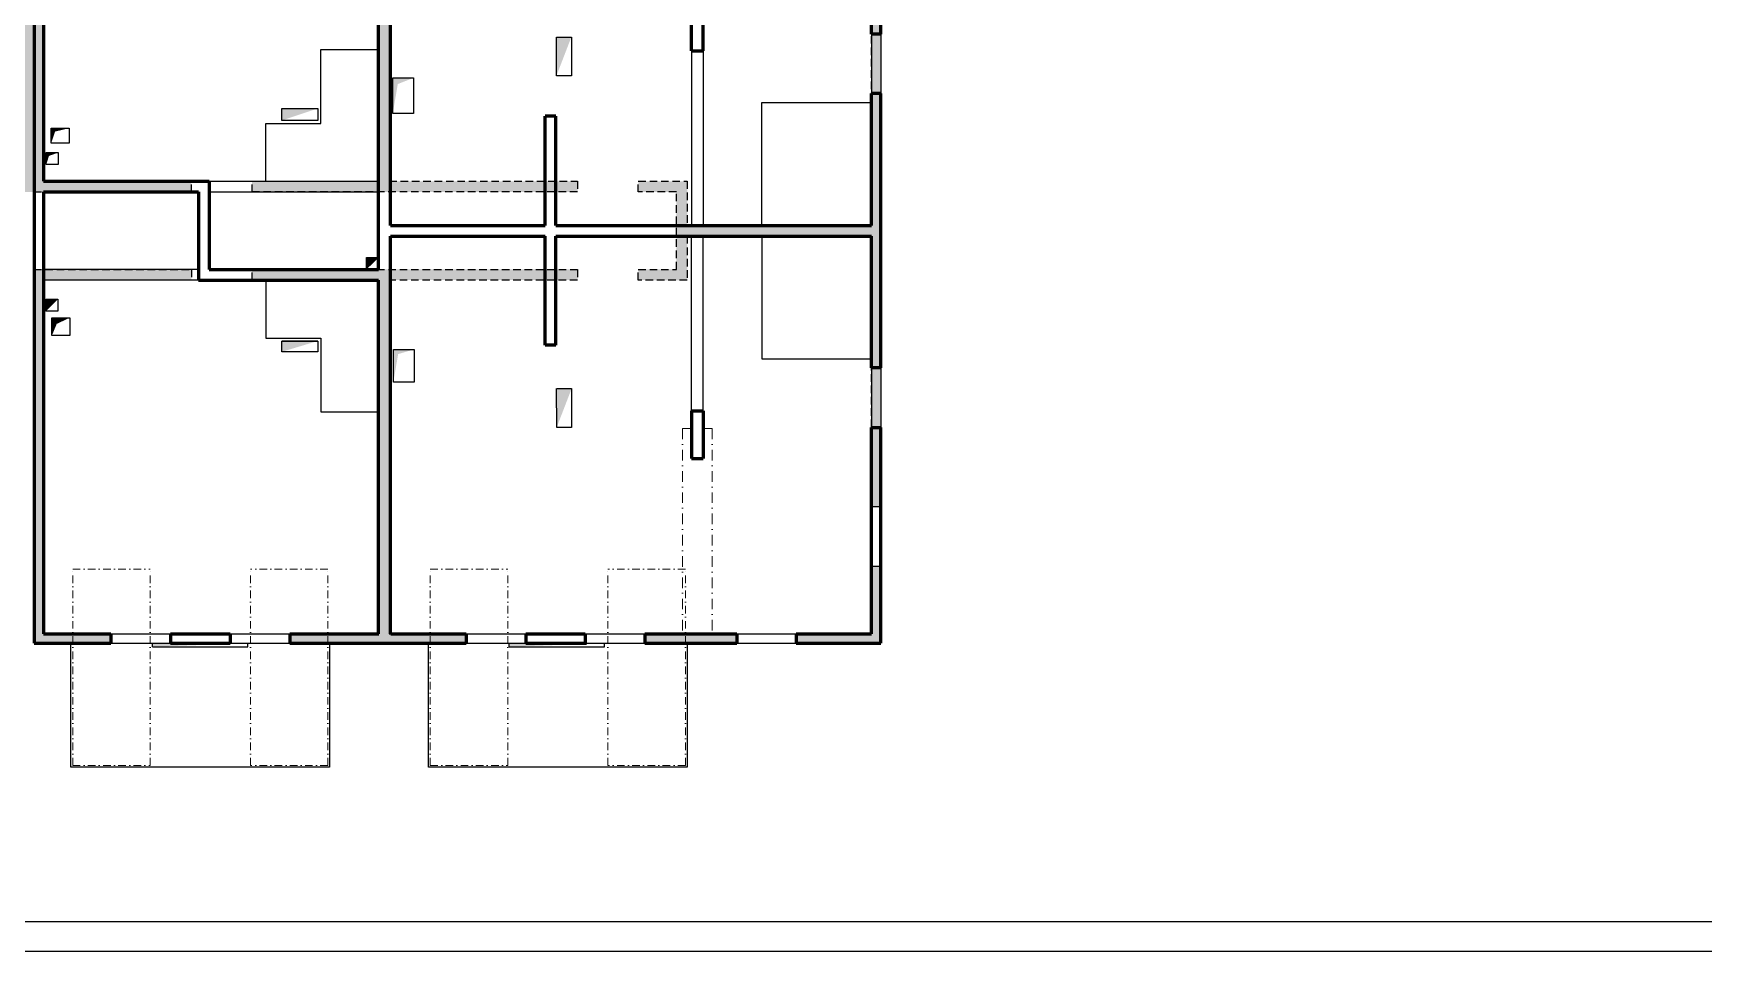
# Model space of a CAD drawing. Header units: millimetres. Extents: x 2049 to 26244, y -43633 to -34245.
# Drawn here: x 21731 to 24533, y -43633 to -42093 of the extents above; entities that cross this region are included whole.
import ezdxf

# ---------------------------------------------------------------- set-up
doc = ezdxf.new("R2010")
doc.units = ezdxf.units.MM
doc.linetypes.add('CACHEX2', pattern=[19.05, 12.7, -6.35])
doc.linetypes.add('TIRETPTX2', pattern=[50.8, 25.4, -12.7, 0, -12.7])
for name, color, linetype in [('01-Cad  2', 1, 'Continuous'), ('01_linteaux', 2, 'Continuous'), ('01_murs_sup', 2, 'CACHEX2'), ('01_resv', 32, 'Continuous')]:
    doc.layers.add(name, color=color, linetype=linetype)
doc.layers.add('01_murs_coup', color=5, linetype='Continuous', lineweight=60)
doc.layers.add('01_tram_axes', color=2, linetype='TIRETPTX2', lineweight=9)
pattern_1 = [(135, (7073.18, 5693.8384), (-11.2253202, 9e-16), [7.9375, -7.9375])]

msp = doc.modelspace()

# ---------------------------------------------------------------- hatches: boundary and pattern name
at = {"layer": '01_murs_sup', "ltscale": 200}
h = msp.add_hatch(dxfattribs=at)
h.set_pattern_fill('DASH', color=256, scale=2.5, angle=135)
h.set_pattern_definition(pattern_1)
h.paths.add_polyline_path([(20541.67, -41890), (20521.71, -41890), (20521.71, -42311), (20541.71, -42311)])
h.paths.add_polyline_path([(21483.67, -41732), (21304.67, -41732), (21304.67, -41748), (21483.67, -41748)], flags=17)
h.paths.add_polyline_path([(21729.67, -41732), (21583.67, -41732), (21583.67, -41748), (21713.67, -41748), (21713.67, -42341), (21057.67, -42341), (21057.67, -42358.95), (21729.67, -42359)])
h.paths.add_polyline_path([(21365.09, -42489.05), (20915.67, -42489.05), (20915.67, -42507), (21133.67, -42507), (21133.67, -43100), (21030.67, -43100), (21030.67, -43116), (21310.67, -43116), (21310.67, -43100), (21151.67, -43100), (21151.67, -42507), (21365.09, -42506.95)])
h.paths.add_polyline_path([(22643.67, -42341), (22327.71, -42341), (22327.63, -41748), (22423.67, -41748), (22423.67, -41732), (22163.67, -41732), (22163.67, -41748), (22309.71, -41748), (22309.71, -42341), (22097.71, -42341), (22097.71, -42359), (22643.67, -42359)])
h = msp.add_hatch(dxfattribs=at)
h.set_pattern_fill('DASH', color=256, scale=2.5, angle=135)
h.set_pattern_definition(pattern_1)
h.paths.add_polyline_path([(21995.71, -42341), (21747.67, -42341), (21747.67, -41748), (21863.67, -41748), (21863.67, -41732), (21731.67, -41732), (21731.67, -42359), (21995.71, -42358.96)])
h.paths.add_polyline_path([(23152.67, -41961), (23136.67, -41961), (23136.67, -42415), (22827.67, -42415), (22827.67, -42341), (22745.67, -42341), (22745.67, -42358.96), (22809.67, -42359), (22809.67, -42489), (22745.67, -42489), (22745.67, -42506.95), (22827.67, -42507), (22827.67, -42433), (23136.67, -42433), (23136.67, -42887.02), (23152.67, -42887.02)])
h.paths.add_polyline_path([(22643.67, -42489), (22097.67, -42489.05), (22097.67, -42506.95), (22309.67, -42507), (22309.67, -43100), (22160.67, -43100), (22160.67, -43116), (22456.67, -43116), (22456.67, -43100), (22327.67, -43100), (22327.67, -42506.87), (22643.67, -42506.87)])
h.paths.add_polyline_path([(21995.67, -42489), (21731.67, -42489), (21731.67, -43116), (21860.67, -43116), (21860.67, -43100), (21747.67, -43100), (21747.67, -42507), (21995.67, -42507)])
h.paths.add_polyline_path([(22910.67, -43100), (22756.67, -43100), (22756.67, -43116), (22910.67, -43116)])
h.paths.add_polyline_path([(23152.67, -42987.02), (23136.67, -42987.02), (23136.67, -43100), (23010.67, -43100), (23010.67, -43116), (23152.67, -43116)])
h.paths.add_polyline_path([(23152.67, -41732), (22983.67, -41732), (22983.67, -41748), (23136.67, -41748), (23136.67, -41861), (23152.67, -41861)])
h.paths.add_polyline_path([(22683.67, -41732), (22523.67, -41732), (22523.67, -41748), (22683.67, -41748)])

# ---------------------------------------------------------------- linework, layer by layer
at = {"layer": '01-Cad  2'}
for p, q in [((25194.09, -43583.32, 0.01), (18929.23, -43583.32, -0.3)), ((25194.09, -43633.32, 0.01), (18879.23, -43633.32, -0.3))]:
    msp.add_line(p, q, dxfattribs=at)
at = {"layer": '01_linteaux', "ltscale": 0.1}
for p, q in [((23136.67, -42094), (23136.67, -42194)), ((23152.67, -42094), (23152.67, -42194)), ((22212.67, -42120), (22309.71, -42120)), ((22212.67, -42244), (22212.67, -42120)), ((22834.67, -42122), (22834.67, -42415)), ((22854.67, -42122), (22854.67, -42415)), ((22952.67, -42415), (22952.67, -42209)), ((22952.67, -42209), (23136.67, -42209)), ((22120.67, -42244), (22212.67, -42244)), ((22120.67, -42341), (22120.67, -42244)), ((22025.67, -42341), (22309.67, -42341)), ((22025.67, -42359), (22309.67, -42359)), ((22834.67, -42726), (22834.67, -42433)), ((22854.67, -42726), (22854.67, -42433)), ((22952.67, -42433), (22952.67, -42639)), ((22007.67, -42489), (21747.67, -42489)), ((22007.67, -42507), (21747.67, -42507)), ((22120.67, -42507.04), (22120.67, -42604.04)), ((22120.67, -42604.04), (22212.67, -42604.04)), ((22212.67, -42604.04), (22212.67, -42728.04)), ((22952.67, -42639), (23136.67, -42639)), ((23136.67, -42654), (23136.67, -42754)), ((23152.67, -42654), (23152.67, -42754)), ((22212.67, -42728.04), (22309.71, -42728.04)), ((21860.67, -43100), (21960.67, -43100)), ((22060.67, -43100), (22160.67, -43100)), ((22456.67, -43100), (22556.67, -43100)), ((22656.67, -43100), (22756.67, -43100)), ((22910.67, -43100), (23010.67, -43100)), ((21793.67, -43324), (21793.67, -43116)), ((21860.67, -43116), (21960.67, -43116)), ((21930.67, -43122), (21930.67, -43116)), ((21930.67, -43122), (22090.67, -43122)), ((22060.67, -43116), (22160.67, -43116)), ((22090.67, -43122), (22090.67, -43116)), ((22227.67, -43116), (22227.67, -43324)), ((22393.67, -43324), (22393.67, -43116)), ((22456.67, -43116), (22556.67, -43116)), ((22528.67, -43122), (22528.67, -43116)), ((22528.67, -43122), (22688.67, -43122)), ((22658.2, -43116), (22558.2, -43116)), ((22656.67, -43116), (22756.67, -43116)), ((22688.67, -43122), (22688.67, -43116)), ((22827.67, -43116), (22827.67, -43324)), ((22910.67, -43116), (23010.67, -43116)), ((22227.67, -43324), (21793.67, -43324)), ((22827.67, -43324), (22393.67, -43324))]:
    msp.add_line(p, q, dxfattribs=at)
for points in [[(21930.67, -43122), (21930.67, -43116), (22090.67, -43116)], [(22528.67, -43122), (22528.67, -43116), (22688.67, -43116)]]:
    msp.add_solid(points, dxfattribs=at)
at = {"layer": '01_murs_coup', "ltscale": 0.1}
for p, q in [((21731.67, -41732), (21731.67, -43116)), ((21747.67, -41748), (21747.67, -42341)), ((22309.67, -42489), (22309.67, -41748)), ((22329.67, -42415), (22329.67, -41748)), ((23136.67, -42094), (23136.67, -41748)), ((23152.67, -42094), (23152.67, -41732)), ((22834.67, -42122), (22834.67, -42042)), ((22854.67, -42122), (22854.67, -42042)), ((23152.67, -42094), (23136.67, -42094)), ((22834.67, -42122), (22854.67, -42122)), ((23136.67, -42415), (23136.67, -42194)), ((23152.67, -42194), (23136.67, -42194)), ((23152.67, -42654), (23152.67, -42194)), ((22607.19, -42232), (22589.19, -42232)), ((22589.19, -42415), (22589.19, -42232)), ((22607.19, -42415), (22607.19, -42232)), ((21747.67, -42341), (22025.67, -42341)), ((22025.67, -42341), (22025.67, -42489)), ((21747.67, -42359), (21747.67, -43100)), ((21747.67, -42359), (22007.67, -42359)), ((22007.67, -42359), (22007.67, -42507)), ((22329.67, -42415), (22589.19, -42415)), ((22607.19, -42415), (23136.67, -42415)), ((22329.67, -42433), (22589.19, -42433)), ((22329.67, -43100), (22329.67, -42433)), ((22589.19, -42616), (22589.19, -42433)), ((22607.19, -42433), (23136.67, -42433)), ((22607.19, -42616), (22607.19, -42433)), ((23136.67, -42654), (23136.67, -42433)), ((22007.67, -42507), (22309.67, -42507)), ((22025.67, -42489), (22309.67, -42489)), ((22309.67, -43100), (22309.67, -42507)), ((22607.19, -42616), (22589.19, -42616)), ((23152.67, -42654), (23136.67, -42654)), ((22834.67, -42726), (22834.67, -42806)), ((22834.67, -42726), (22854.67, -42726)), ((22854.67, -42726), (22854.67, -42806)), ((23136.67, -43100), (23136.67, -42754)), ((23136.67, -42754), (23152.67, -42754)), ((23152.67, -43116), (23152.67, -42754)), ((22834.67, -42806), (22854.67, -42806)), ((21747.67, -43100), (21860.67, -43100)), ((21860.67, -43100), (21860.67, -43116)), ((21960.67, -43100), (22060.67, -43100)), ((21960.67, -43100), (21960.67, -43116)), ((22060.67, -43100), (22060.67, -43116)), ((22160.67, -43100), (22310.19, -43100)), ((22160.67, -43100), (22160.67, -43116)), ((22330.19, -43100), (22456.67, -43100)), ((22456.67, -43100), (22456.67, -43116)), ((22556.67, -43100), (22656.67, -43100)), ((22556.67, -43100), (22556.67, -43116)), ((22656.67, -43100), (22656.67, -43116)), ((22756.67, -43100), (22910.67, -43100)), ((22756.67, -43100), (22756.67, -43116)), ((22910.67, -43100), (22910.67, -43116)), ((23010.67, -43100), (23136.67, -43100)), ((23010.67, -43100), (23010.67, -43116)), ((21731.67, -43116), (21860.67, -43116)), ((21960.67, -43116), (22060.67, -43116)), ((22160.67, -43116), (22456.67, -43116)), ((22556.67, -43116), (22656.67, -43116)), ((22558.67, -43116), (22658.67, -43116)), ((22756.67, -43116), (22910.67, -43116)), ((23010.67, -43116), (23152.67, -43116))]:
    msp.add_line(p, q, dxfattribs=at)
at = {"layer": '01_murs_sup'}
for p, q in [((21731.67, -41732), (21731.67, -42359)), ((21747.67, -42341), (21747.67, -41748)), ((22309.71, -42341), (22309.71, -41748)), ((22327.63, -41748), (22327.71, -42341)), ((23136.67, -42415), (23136.67, -41961)), ((23152.67, -41961), (23152.67, -42887.02)), ((21995.71, -42341), (21747.67, -42341)), ((21995.71, -42358.96), (21995.71, -42341)), ((22097.71, -42359), (22097.71, -42341)), ((22097.71, -42341), (22120.67, -42341)), ((22327.71, -42341), (22643.67, -42341)), ((22643.67, -42341), (22643.67, -42359)), ((22745.67, -42358.96), (22745.67, -42341)), ((22745.67, -42341), (22827.67, -42341)), ((22827.67, -42341), (22827.67, -42415)), ((21731.67, -42359), (21995.71, -42358.96)), ((22643.67, -42359), (22097.71, -42359)), ((22809.67, -42359), (22745.67, -42358.96)), ((22809.67, -42489), (22809.67, -42359)), ((22827.67, -42415), (23136.67, -42415)), ((23136.67, -42433), (22827.67, -42433)), ((22827.67, -42433), (22827.67, -42507)), ((23136.67, -42887.02), (23136.67, -42433)), ((21731.67, -42489), (21995.67, -42489)), ((21731.67, -43116), (21731.67, -42489)), ((21995.67, -42507), (21747.67, -42507)), ((21747.67, -42507), (21747.67, -43100)), ((21995.67, -42489), (21995.67, -42507)), ((22097.67, -42489.05), (22643.67, -42489)), ((22097.67, -42506.95), (22097.67, -42489)), ((22309.67, -42507), (22097.67, -42506.95)), ((22309.67, -43100), (22309.67, -42507)), ((22643.67, -42506.87), (22327.67, -42506.87)), ((22327.67, -42506.87), (22327.67, -43100)), ((22643.67, -42489), (22643.67, -42506.87)), ((22745.67, -42506.95), (22745.67, -42489)), ((22745.67, -42489), (22809.67, -42489)), ((22827.67, -42507), (22745.67, -42506.95)), ((23152.67, -42887.02), (23136.67, -42887.02)), ((23136.67, -42987.02), (23152.67, -42987.02)), ((23136.67, -43100), (23136.67, -42987.02)), ((23152.67, -42987.02), (23152.67, -43116)), ((21747.67, -43100), (21860.67, -43100)), ((21860.67, -43100), (21860.67, -43116)), ((22160.67, -43116), (22160.67, -43100)), ((22160.67, -43100), (22309.67, -43100)), ((22327.67, -43100), (22456.67, -43100)), ((22456.67, -43100), (22456.67, -43116)), ((22756.67, -43100), (22910.67, -43100)), ((22756.67, -43116), (22756.67, -43100)), ((22910.67, -43100), (22910.67, -43116)), ((23010.67, -43116), (23010.67, -43100)), ((23010.67, -43100), (23136.67, -43100)), ((21860.67, -43116), (21731.67, -43116)), ((22456.67, -43116), (22160.67, -43116)), ((22910.67, -43116), (22756.67, -43116)), ((23152.67, -43116), (23010.67, -43116))]:
    msp.add_line(p, q, dxfattribs=at)
at = {"layer": '01_resv', "ltscale": 200}
for p, q in [((22608.29, -42164.02), (22608.29, -42099.03)), ((22608.29, -42099.03), (22633.31, -42099.03)), ((22633.31, -42099.03), (22633.32, -42164.02)), ((22333.65, -42227.53), (22333.65, -42167.53)), ((22333.65, -42167.53), (22368.65, -42167.53)), ((22368.65, -42167.53), (22368.65, -42227.53)), ((22633.32, -42164.02), (22608.29, -42164.02)), ((22147.67, -42218.98), (22207.67, -42218.98)), ((22147.67, -42239), (22147.67, -42218.98)), ((22207.67, -42218.98), (22207.67, -42239)), ((22368.65, -42227.53), (22333.65, -42227.53)), ((21760.69, -42252), (21790.69, -42251.82)), ((21760.69, -42277.02), (21760.69, -42252)), ((21790.69, -42251.82), (21790.69, -42277.02)), ((22207.67, -42239), (22147.67, -42239)), ((21790.69, -42277.02), (21760.69, -42277.02)), ((21752.22, -42293), (21772.22, -42293)), ((21752.22, -42313), (21752.22, -42293)), ((21772.22, -42313), (21752.22, -42313)), ((21772.22, -42293), (21772.22, -42313)), ((22289.63, -42468.97), (22309.73, -42468.97)), ((22289.63, -42488.97), (22289.63, -42468.97)), ((22309.73, -42468.97), (22309.73, -42488.97)), ((22309.73, -42488.97), (22289.63, -42488.97)), ((21751.67, -42559.01), (21751.67, -42539.01)), ((21751.67, -42539.01), (21771.67, -42539.01)), ((21771.67, -42539.01), (21771.67, -42559.01)), ((21771.67, -42559.01), (21751.67, -42559.01)), ((21761.66, -42600.05), (21761.66, -42570.05)), ((21761.66, -42570.05), (21791.66, -42570.05)), ((21791.66, -42570.05), (21791.66, -42600.05)), ((21791.66, -42600.05), (21761.66, -42600.05)), ((22147.57, -42627.04), (22147.66, -42609.04)), ((22147.66, -42609.04), (22207.67, -42609.04)), ((22207.67, -42609.04), (22147.66, -42609.04)), ((22207.67, -42609.04), (22207.67, -42627.04)), ((22334.66, -42623), (22369.66, -42623)), ((22334.66, -42678), (22334.66, -42623)), ((22369.66, -42623), (22369.66, -42678)), ((22207.67, -42627.04), (22147.57, -42627.04)), ((22369.66, -42678), (22334.66, -42678)), ((22608.69, -42753.9), (22608.5, -42688.95)), ((22608.69, -42688.95), (22633.71, -42688.97)), ((22633.71, -42688.97), (22633.71, -42753.99)), ((22633.71, -42753.99), (22608.69, -42753.9))]:
    msp.add_line(p, q, dxfattribs=at)
for points in [[(22608.29, -42164.02), (22608.29, -42099.03), (22633.31, -42099.03)], [(22333.65, -42227.53), (22333.65, -42167.53), (22342.03, -42177.97)], [(22333.65, -42167.53), (22368.65, -42167.53), (22342.03, -42177.97)], [(22147.67, -42239), (22147.67, -42218.98), (22207.67, -42218.98)], [(21760.69, -42277.02), (21760.69, -42252), (21767.01, -42257.67)], [(21760.69, -42252), (21790.69, -42252), (21767.01, -42257.67)], [(21752.22, -42313), (21752.22, -42293), (21756.8, -42298.53)], [(21752.22, -42293), (21772.22, -42293), (21756.8, -42298.53)], [(22289.63, -42488.97), (22289.63, -42468.97), (22309.73, -42468.97)], [(21751.67, -42559.01), (21751.67, -42539.01), (21771.67, -42539.01)], [(21761.66, -42600.05), (21761.66, -42570.05), (21769.79, -42580.27)], [(21761.66, -42570.05), (21791.66, -42570.05), (21769.79, -42580.27)], [(22147.66, -42627.04), (22147.66, -42609.04), (22207.67, -42609.04)], [(22334.66, -42678), (22334.66, -42623), (22342.69, -42630.99)], [(22334.66, -42623), (22369.66, -42623), (22342.69, -42630.99)], [(22608.69, -42753.9), (22608.69, -42688.95), (22633.71, -42689.03)]]:
    msp.add_solid(points, dxfattribs=at)
at = {"layer": '01_tram_axes', "ltscale": 0.7}
for p, q in [((22819.67, -42756), (22834.67, -42756)), ((22819.67, -42756), (22819.67, -43100)), ((22854.67, -42756), (22869.67, -42756)), ((22869.67, -42756), (22869.67, -43100))]:
    msp.add_line(p, q, dxfattribs=at)
at = {"layer": '01_tram_axes', "ltscale": 0.5}
for p, q in [((21796.67, -42992), (21926.67, -42992)), ((21796.67, -43321), (21796.67, -42992)), ((21926.67, -43321), (21926.67, -42992)), ((22224.67, -42992), (22094.67, -42992)), ((22094.67, -43321), (22094.67, -42992)), ((22224.67, -43321), (22224.67, -42992)), ((22396.67, -42992), (22526.67, -42992)), ((22396.67, -43321), (22396.67, -42992)), ((22526.67, -43321), (22526.67, -42992)), ((22824.67, -42992), (22694.67, -42992)), ((22694.67, -43321), (22694.67, -42992)), ((22824.67, -43321), (22824.67, -42992)), ((21796.67, -43321), (21926.67, -43321)), ((22224.67, -43321), (22094.67, -43321)), ((22396.67, -43321), (22526.67, -43321)), ((22824.67, -43321), (22694.67, -43321))]:
    msp.add_line(p, q, dxfattribs=at)

doc.saveas('drawing.dxf')
